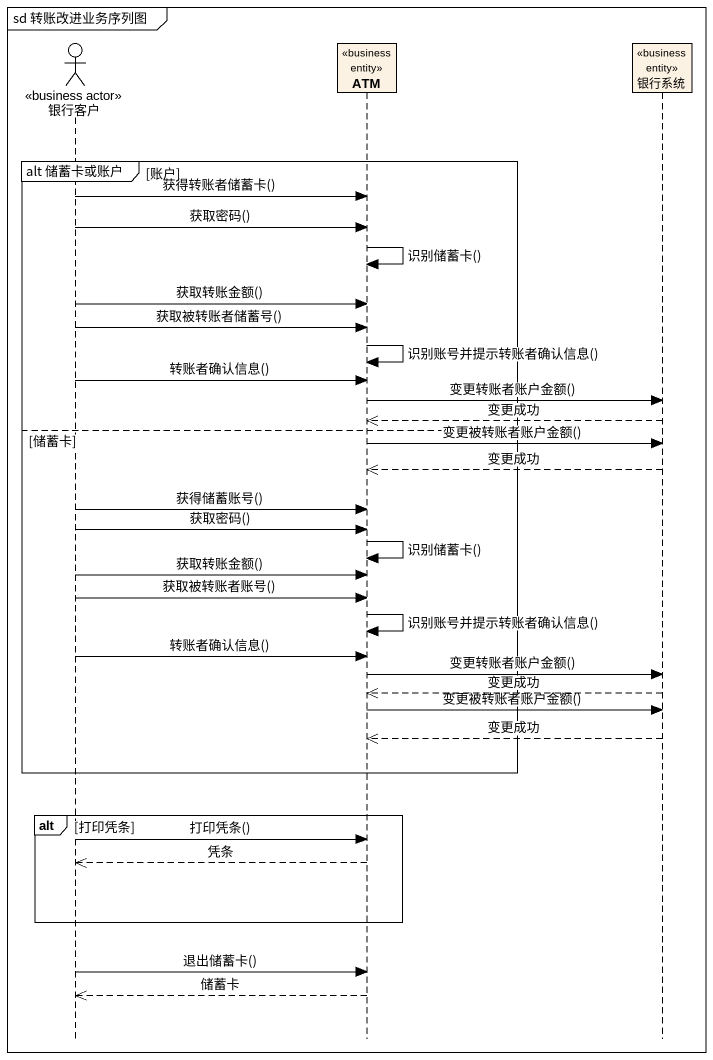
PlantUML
@startuml
mainframe sd 转账改进业务序列图
hide footbox
actor 银行客户 <<business actor>>
participant ATM <<business entity>>
participant 银行系统 <<business entity>>

group alt 储蓄卡或账户 [账户]
  银行客户 -> ATM : 获得转账者储蓄卡()
  银行客户 -> ATM : 获取密码()
  ATM -> ATM : 识别储蓄卡()
  银行客户 -> ATM : 获取转账金额()
  银行客户 -> ATM : 获取被转账者储蓄号()
  ATM -> ATM : 识别账号并提示转账者确认信息()
  银行客户 -> ATM : 转账者确认信息()
  ATM -> 银行系统 : 变更转账者账户金额()
  银行系统 -->> ATM : 变更成功
else 储蓄卡
  ATM -> 银行系统 : 变更被转账者账户金额()
  银行系统 -->> ATM : 变更成功
  银行客户 -> ATM : 获得储蓄账号()
  银行客户 -> ATM : 获取密码()
  ATM -> ATM : 识别储蓄卡()
  银行客户 -> ATM : 获取转账金额()
  银行客户 -> ATM : 获取被转账者账号()
  ATM -> ATM : 识别账号并提示转账者确认信息()
  银行客户 -> ATM : 转账者确认信息()
  ATM -> 银行系统 : 变更转账者账户金额()
  银行系统 -->> ATM : 变更成功
  ATM -> 银行系统 : 变更被转账者账户金额()
  银行系统 -->> ATM : 变更成功
end
alt 打印凭条
  银行客户 -> ATM : 打印凭条()
  ATM -->> 银行客户 : 凭条
end
银行客户 -> ATM : 退出储蓄卡()
ATM -->> 银行客户 : 储蓄卡
@enduml
